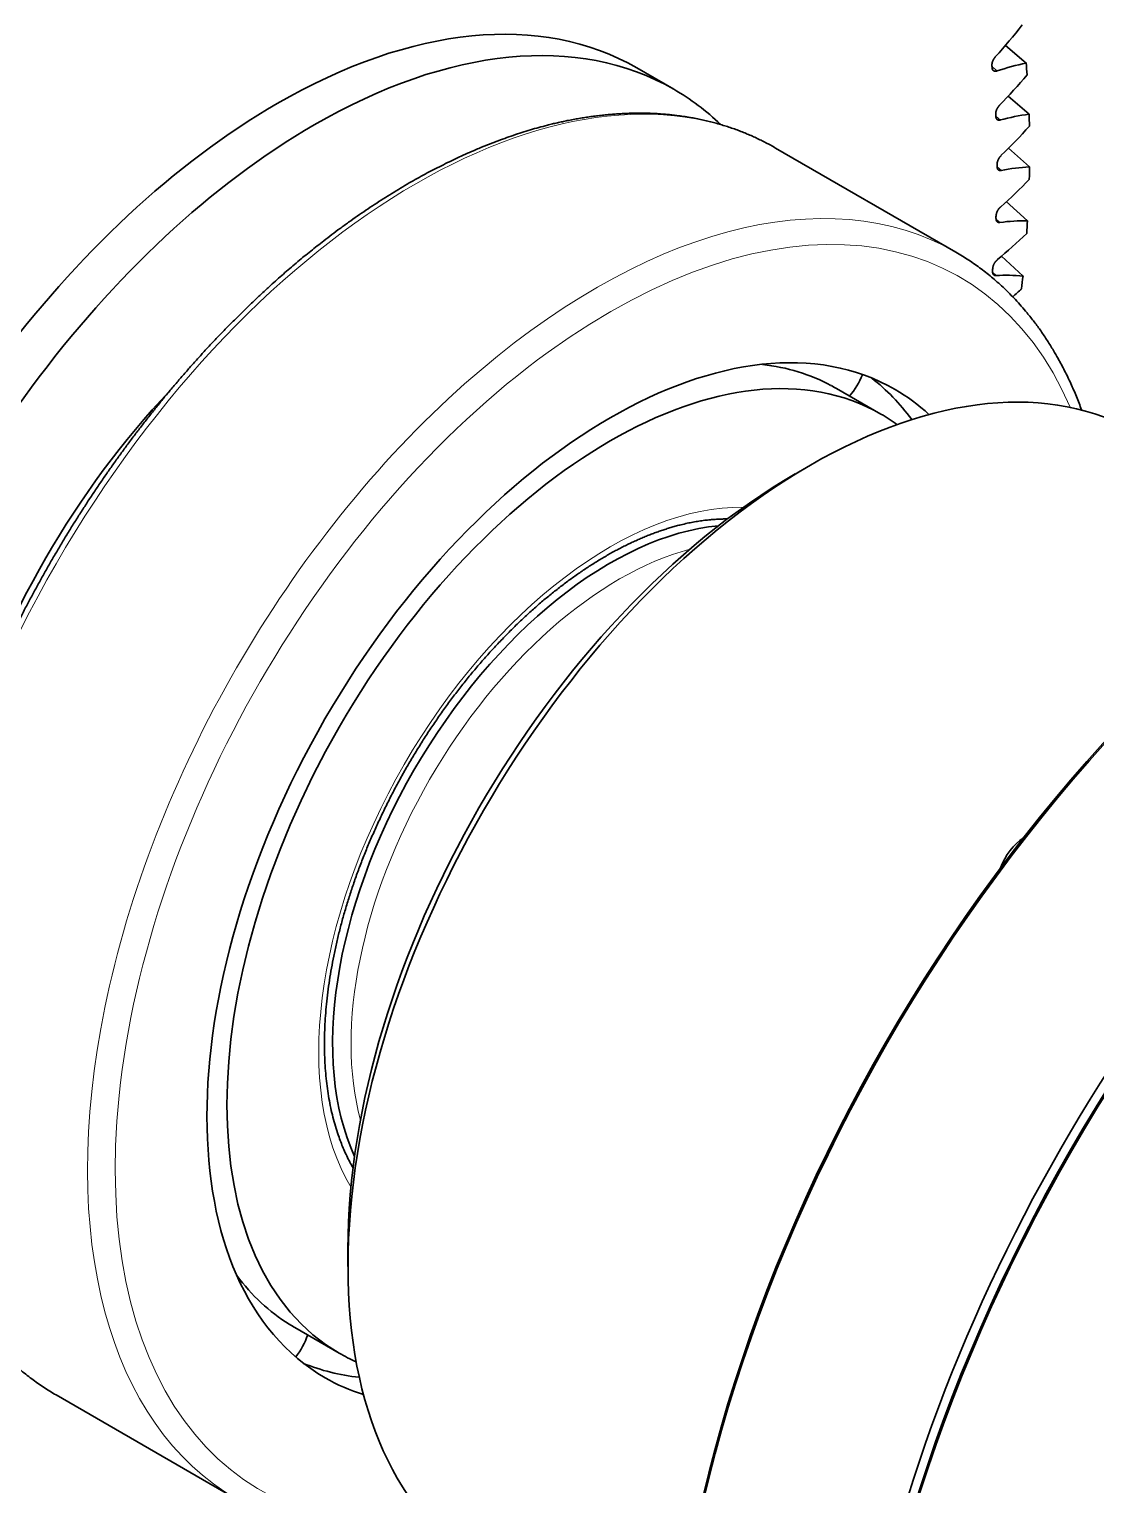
# Model space of a CAD drawing. Extents: x 228 to 1870, y -35 to 994.
# Drawn here: x 901.8 to 983.3, y 823.6 to 934.8 of the extents above; entities that cross this region are included whole.
import ezdxf

# ---------------------------------------------------------------- set-up
doc = ezdxf.new("R2010")
doc.units = 0
doc.layers.get('0').update_dxf_attribs({"lineweight": 13})

# ---------------------------------------------------------------- blocks, each defined once
blk = doc.blocks.new('BLOCK15')
at = {"color": 7, "lineweight": 35}
for p, q in [((133.46, 4.44), (135.05, 3.09)), ((108.11, 1.09), (105.28, 2.72)), ((132.43, 2.88), (132.44, 2.8)), ((132.44, 2.8), (132.44, 2.73)), ((133.68, 0.57), (135.28, -0.81)), ((132.72, -0.83), (132.72, -0.9)), ((132.72, -0.9), (132.73, -0.98)), ((115.89, -3.4), (129.68, -11.36)), ((133.7, -3.41), (135.31, -4.83)), ((132.82, -4.65), (132.82, -4.73)), ((132.82, -4.73), (132.82, -4.81)), ((133.53, -7.49), (135.15, -8.96)), ((132.75, -8.57), (132.74, -8.66)), ((132.74, -8.66), (132.74, -8.74)), ((133.17, -11.66), (134.81, -13.18)), ((132.48, -12.68), (132.47, -12.76)), ((132.49, -12.6), (132.48, -12.68)), ((120.55, -21.78), (123.94, -23.74)), ((117.38, -28.31), (118.56, -27.62)), ((83.2, -87.5), (83.2, -88.86)), ((79.14, -93.51), (82.53, -95.47)), ((60.89, -98.66), (74.68, -106.62))]:
    blk.add_line(p, q, dxfattribs=at)
at = {"color": 7, "lineweight": 13}
for p, q in [((132.44, 2.8), (132.82, 2.49)), ((132.72, -0.96), (133.08, -1.26)), ((132.82, -4.83), (133.15, -5.12)), ((132.74, -8.81), (133.04, -9.08)), ((132.48, -12.89), (132.75, -13.14))]:
    blk.add_line(p, q, dxfattribs=at)
at = {"color": 7, "lineweight": 35}
for centre, radius, start, end in [((95.68, 36.93), 49.83, 317.9913, 321.6405), ((132.76, 2.74), 0.317, 182.5543, 226.4757), ((138.98, -15.89), 19.38, 101.6815, 108.5288), ((98.41, 33.26), 48.09, 316.0219, 319.7589), ((137.66, -18.31), 17.66, 97.7701, 105.0578), ((101.1, 29.23), 46.13, 313.994, 317.8357), ((136.32, -20.91), 16.11, 93.6124, 101.3608), ((103.71, 24.86), 44.01, 311.8978, 315.8624), ((106.18, 20.18), 41.74, 309.7227, 313.8298), ((134.95, -23.7), 14.74, 89.2053, 97.4245), ((132.73, -12.88), 0.26, 230.5127, 275.2045), ((133.52, -26.69), 13.57, 84.5538, 93.2399), ((104.98, 19.31), 44.77, 310.4395, 311.5975), ((116.71, -18.31), 6.3, 320.0801, 337.5423), ((111.61, -37.33), 17.94, 60.079, 61.6535), ((88.14, -77.97), 17.96, 238.3475, 239.92), ((74.21, -91.92), 6.3, 322.4572, 339.9201)]:
    blk.add_arc(centre, radius, start, end, dxfattribs=at)
for centre, major_axis, start_param, end_param in [((77.78, -44.91), (27.5, 47.63), 0.00004, 0.785398), ((80.61, -46.54), (27.5, 47.63), 0.00004, 0.785398), ((70.71, -40.82), (45.68, 79.13), 5.576065, 5.588621), ((80.61, -46.54), (27.5, 47.63), 6.142552, 6.283225), ((77.78, -44.91), (27.5, 47.63), 0.785398, 3.141633), ((70.71, -40.82), (45.68, 79.13), 5.5219, 5.534456), ((80.61, -46.54), (27.5, 47.63), 0.785398, 3.141633), ((70.71, -40.82), (45.68, 79.13), 5.467734, 5.480291), ((70.71, -40.82), (45.68, 79.13), 5.413569, 5.426125), ((70.71, -40.82), (45.68, 79.13), 5.359403, 5.37196), ((103.24, -59.6), (-21.79, -37.75), 3.141633, 6.283225), ((103.24, -59.6), (-20.71, -35.87), 3.141633, 6.283225), ((99.81, -57.63), (-20.71, -35.87), 3.160474, 3.386404), ((99.81, -57.63), (-21.79, -37.75), 2.892596, 3.062909), ((80.61, -46.54), (20.5, 35.51), 1.1765, 1.965092), ((118.56, -68.45), (-25, -43.3), 3.141633, 3.926991), ((103.24, -59.6), (-21.79, -37.75), 3.014495, 3.141633), ((103.24, -59.6), (-20.71, -35.87), 3.080852, 3.141633), ((118.56, -68.45), (-25, -43.3), 3.926991, 5.497787), ((117.38, -67.77), (24.17, 41.86), 0.785398, 2.356194), ((192.33, -111.04), (-39.75, -68.85), 2.356194, 7.068583), ((164.4, -94.92), (-40, -69.28), 3.926991, 5.497787), ((164.05, -94.71), (39.75, 68.85), 0.785398, 2.356194), ((103.24, -59.6), (-15, -25.98), 3.525808, 5.89897), ((177.84, -102.67), (40, 69.28), 0.785398, 3.141633), ((178.54, -103.08), (-40, -69.28), 3.926991, 5.497787), ((178.19, -102.88), (39.75, 68.85), 0.785398, 2.356194), ((191.98, -110.84), (40, 69.28), 0.785398, 3.141633), ((134.96, -58.49), (1.5, 2.6), 0.840655, 1.859631), ((118.56, -68.45), (-25, -43.3), 5.497787, 6.283225), ((99.81, -57.63), (-20.71, -35.87), 6.038374, 6.264304), ((103.24, -59.6), (-20.71, -35.87), 0.00004, 0.060741), ((99.81, -57.63), (-21.79, -37.75), 0.078683, 0.248996), ((103.24, -59.6), (-21.79, -37.75), 0.00004, 0.127098)]:
    blk.add_ellipse(centre, major_axis=major_axis, ratio=0.57735, start_param=start_param, end_param=end_param, dxfattribs=at)
at = {"color": 7, "lineweight": 13}
for centre, major_axis, start_param, end_param in [((88.39, -51.03), (-27.5, -47.63), 3.141633, 6.283225), ((102.18, -58.99), (27.5, 47.63), 0, 3.141633), ((103.24, -59.6), (-26.75, -46.33), 2.733504, 6.691274), ((103.24, -59.6), (15.75, 27.28), 0.310162, 2.831431), ((103.94, -60.01), (-14.5, -25.11), 3.660662, 5.764116)]:
    blk.add_ellipse(centre, major_axis=major_axis, ratio=0.57735, start_param=start_param, end_param=end_param, dxfattribs=at)
at = {"color": 7, "lineweight": 35}
for points, degree, knots in [([(132.7, 3.58), (132.66, 3.53), (132.62, 3.47), (132.58, 3.42), (132.51, 3.31), (132.47, 3.19), (132.45, 3.13), (132.43, 3.04), (132.43, 2.96), (132.43, 2.93), (132.43, 2.9), (132.43, 2.88)], 5, [0, 0, 0, 0, 0, 0, 0.531407, 0.531407, 0.531407, 1.052069, 1.052069, 1.052069, 1.315352, 1.315352, 1.315352, 1.315352, 1.315352, 1.315352]), ([(132.54, 2.51), (132.57, 2.49), (132.6, 2.48), (132.63, 2.47), (132.68, 2.46), (132.74, 2.47), (132.77, 2.47), (132.79, 2.48), (132.82, 2.49)], 5, [0.5914529, 0.5914529, 0.5914529, 0.5914529, 0.5914529, 0.5914529, 1.0464555, 1.0464555, 1.0464555, 1.3163465, 1.3163465, 1.3163465, 1.3163465, 1.3163465, 1.3163465]), ([(87.89, -6.07), (88.09, -5.96), (88.5, -5.73), (89.11, -5.39), (89.72, -5.06), (90.34, -4.75), (90.95, -4.44), (91.56, -4.15), (92.17, -3.87), (92.72, -3.63), (93.28, -3.39), (93.86, -3.16), (94.52, -2.9), (95.18, -2.66), (95.83, -2.43), (96.49, -2.21), (97.14, -2.01), (97.79, -1.83), (98.35, -1.68), (98.83, -1.56), (99.21, -1.47), (99.59, -1.39), (99.99, -1.3), (100.42, -1.22), (100.87, -1.14), (101.32, -1.07), (101.76, -1), (102.2, -0.94), (102.65, -0.89), (103.09, -0.85), (103.52, -0.81), (103.95, -0.78), (104.37, -0.76), (104.79, -0.74), (105.21, -0.74), (105.61, -0.74), (106.01, -0.74), (106.41, -0.75), (106.8, -0.77), (107.19, -0.8), (107.58, -0.83), (107.97, -0.87), (108.39, -0.92), (108.86, -0.98), (109.35, -1.06), (109.81, -1.14), (110.26, -1.24), (110.7, -1.34), (111.14, -1.45), (111.57, -1.57), (112, -1.7), (112.42, -1.83), (112.84, -1.98), (113.24, -2.13), (113.63, -2.29), (114.02, -2.45), (114.4, -2.62), (114.78, -2.81), (115.15, -2.99), (115.52, -3.19), (115.77, -3.33), (115.89, -3.4)], 3, [0, 0, 0, 0, 0.704931, 1.40458, 2.098918, 2.787918, 3.471565, 4.149841, 4.822736, 5.490247, 5.940258, 6.654366, 7.362169, 8.063675, 8.758912, 9.447923, 10.130749, 10.807446, 11.478046, 11.872628, 12.265018, 12.655435, 13.043694, 13.502393, 13.958107, 14.411191, 14.861364, 15.308988, 15.753785, 16.196113, 16.635709, 17.061499, 17.484795, 17.905953, 18.324722, 18.724589, 19.122361, 19.518377, 19.912406, 20.304783, 20.695289, 21.084237, 21.471437, 21.984758, 22.495253, 22.95159, 23.4059, 23.858623, 24.309571, 24.759154, 25.207224, 25.654156, 26.099846, 26.521937, 26.943156, 27.363625, 27.783467, 28.203001, 28.622158, 29.041062, 29.45984, 29.45984, 29.45984, 29.45984]), ([(133.02, -0.13), (132.97, -0.18), (132.93, -0.23), (132.89, -0.28), (132.82, -0.39), (132.77, -0.51), (132.75, -0.57), (132.73, -0.66), (132.72, -0.74), (132.72, -0.77), (132.72, -0.8), (132.72, -0.83)], 5, [0, 0, 0, 0, 0, 0, 0.531407, 0.531407, 0.531407, 1.052069, 1.052069, 1.052069, 1.315353, 1.315353, 1.315353, 1.315353, 1.315353, 1.315353]), ([(132.73, -0.98), (132.73, -1.03), (132.74, -1.08), (132.75, -1.12), (132.78, -1.17), (132.81, -1.2), (132.81, -1.21), (132.82, -1.22), (132.82, -1.22)], 5, [0, 0, 0, 0, 0, 0, 0.525209, 0.525209, 0.525209, 0.6388251, 0.6388251, 0.6388251, 0.6388251, 0.6388251, 0.6388251]), ([(132.82, -1.22), (132.85, -1.24), (132.87, -1.25), (132.9, -1.26), (132.95, -1.27), (133, -1.27), (133.03, -1.27), (133.05, -1.26), (133.08, -1.26)], 5, [0.6388251, 0.6388251, 0.6388251, 0.6388251, 0.6388251, 0.6388251, 1.0464555, 1.0464555, 1.0464555, 1.3163465, 1.3163465, 1.3163465, 1.3163465, 1.3163465, 1.3163465]), ([(133.15, -3.96), (133.1, -4), (133.06, -4.05), (133.02, -4.11), (132.94, -4.21), (132.89, -4.33), (132.87, -4.39), (132.84, -4.48), (132.83, -4.56), (132.82, -4.59), (132.82, -4.62), (132.82, -4.65)], 5, [0, 0, 0, 0, 0, 0, 0.531407, 0.531407, 0.531407, 1.052069, 1.052069, 1.052069, 1.315352, 1.315352, 1.315352, 1.315352, 1.315352, 1.315352]), ([(132.82, -4.81), (132.82, -4.86), (132.83, -4.91), (132.84, -4.96), (132.87, -5.01), (132.9, -5.05), (132.9, -5.06), (132.91, -5.06), (132.92, -5.07)], 5, [0, 0, 0, 0, 0, 0, 0.525209, 0.525209, 0.525209, 0.6857295, 0.6857295, 0.6857295, 0.6857295, 0.6857295, 0.6857295]), ([(132.92, -5.07), (132.94, -5.09), (132.96, -5.1), (132.99, -5.11), (133.03, -5.12), (133.08, -5.13), (133.1, -5.12), (133.13, -5.12), (133.15, -5.12)], 5, [0.6857295, 0.6857295, 0.6857295, 0.6857295, 0.6857295, 0.6857295, 1.0464555, 1.0464555, 1.0464555, 1.3163465, 1.3163465, 1.3163465, 1.3163465, 1.3163465, 1.3163465]), ([(87.89, -6.07), (87.67, -6.2), (87.22, -6.46), (86.56, -6.87), (85.89, -7.28), (85.23, -7.71), (84.57, -8.15), (83.91, -8.6), (83.25, -9.07), (82.6, -9.54), (81.97, -10.01), (81.22, -10.59), (80.35, -11.27), (79.36, -12.08), (78.38, -12.92), (77.52, -13.68), (76.78, -14.36), (76.15, -14.95), (75.52, -15.55), (74.9, -16.16), (74.28, -16.78), (73.66, -17.41), (73.05, -18.04), (72.44, -18.69), (71.84, -19.35), (71.24, -20.02), (70.65, -20.69), (70.06, -21.38), (69.47, -22.07), (68.9, -22.77), (68.33, -23.48), (67.76, -24.2), (67.2, -24.92), (66.64, -25.65), (66.1, -26.39), (65.55, -27.14), (65.02, -27.89), (64.49, -28.65), (63.97, -29.42), (63.45, -30.19), (62.95, -30.97), (62.45, -31.75), (61.95, -32.54), (61.47, -33.34), (60.99, -34.14), (60.52, -34.94), (60.06, -35.75), (59.61, -36.56), (59.16, -37.38), (58.72, -38.2), (58.29, -39.03), (57.87, -39.86), (57.46, -40.69), (57.06, -41.52), (56.67, -42.36), (56.28, -43.2), (55.91, -44.04), (55.54, -44.89), (55.18, -45.73), (54.84, -46.58), (54.5, -47.43), (54.17, -48.28), (53.85, -49.13), (53.54, -49.98), (53.24, -50.83), (52.96, -51.69), (52.68, -52.54), (52.41, -53.39), (52.15, -54.24), (51.9, -55.09), (51.67, -55.94), (51.44, -56.78), (51.22, -57.63), (51.02, -58.47), (50.82, -59.31), (50.64, -60.15), (50.47, -60.99), (50.31, -61.82), (50.15, -62.65), (50.01, -63.49), (49.88, -64.34), (49.74, -65.31), (49.6, -66.4), (49.47, -67.59), (49.37, -68.78), (49.3, -69.83), (49.25, -70.74), (49.23, -71.53), (49.21, -72.3), (49.2, -73.07), (49.21, -73.84), (49.23, -74.6), (49.25, -75.35), (49.29, -76.05), (49.34, -76.72), (49.39, -77.33), (49.45, -77.95), (49.52, -78.63), (49.61, -79.37), (49.73, -80.19), (49.87, -80.99), (50, -81.7), (50.13, -82.32), (50.25, -82.85), (50.38, -83.38), (50.51, -83.9), (50.65, -84.41), (50.8, -84.92), (50.96, -85.43), (51.12, -85.93), (51.29, -86.42), (51.47, -86.92), (51.66, -87.42), (51.87, -87.92), (52.08, -88.41), (52.29, -88.89), (52.52, -89.37), (52.75, -89.84), (52.99, -90.3), (53.28, -90.82), (53.64, -91.44), (54.08, -92.14), (54.57, -92.85), (55.07, -93.53), (55.56, -94.14), (56.02, -94.68), (56.45, -95.14), (56.87, -95.57), (57.28, -95.97), (57.7, -96.36), (58.14, -96.73), (58.57, -97.09), (59.02, -97.43), (59.47, -97.76), (59.93, -98.08), (60.4, -98.38), (60.73, -98.57), (60.89, -98.66)], 3, [0, 0, 0, 0, 0.770653, 1.547432, 2.330283, 3.119144, 3.913946, 4.71462, 5.521086, 6.333246, 7.113923, 7.89962, 9.162872, 10.438364, 11.725719, 13.024548, 13.883535, 14.747229, 15.615363, 16.487933, 17.364674, 18.245569, 19.130364, 20.01902, 20.91128, 21.8071, 22.706237, 23.608622, 24.514018, 25.422341, 26.33336, 27.246978, 28.162974, 29.081237, 30.001546, 30.923782, 31.847733, 32.773267, 33.700177, 34.628323, 35.557507, 36.487575, 37.418335, 38.349626, 39.281263, 40.213078, 41.144893, 42.076531, 43.007822, 43.938581, 44.868648, 45.797831, 46.725978, 47.652889, 48.578424, 49.502378, 50.424612, 51.34492, 52.263181, 53.179176, 54.092795, 55.003815, 55.912137, 56.817533, 57.719919, 58.619057, 59.51488, 60.407144, 61.295796, 62.180586, 63.061473, 63.938206, 64.810785, 65.678928, 66.542634, 67.401634, 68.255956, 69.105316, 69.949759, 70.788998, 71.6583, 72.521819, 73.736684, 74.939369, 76.129562, 77.30702, 78.095866, 78.878724, 79.655512, 80.426172, 81.190658, 81.948923, 82.700933, 83.446628, 84.070394, 84.689522, 85.30421, 85.914415, 86.744722, 87.56658, 88.379998, 89.185037, 89.734226, 90.279505, 90.820971, 91.358388, 91.892148, 92.421922, 92.948125, 93.47042, 94.001007, 94.527847, 95.068863, 95.605997, 96.139291, 96.668823, 97.194682, 97.716951, 98.235728, 98.751111, 99.514866, 100.37862, 101.233872, 102.081197, 102.921237, 103.573896, 104.22287, 104.802126, 105.378698, 105.953301, 106.525791, 107.086865, 107.646469, 108.205091, 108.762822, 109.325035, 109.886944, 109.886944, 109.886944, 109.886944]), ([(132.74, -8.74), (132.74, -8.79), (132.74, -8.84), (132.75, -8.89), (132.77, -8.95), (132.8, -9), (132.81, -9.01), (132.82, -9.02), (132.83, -9.03)], 5, [0, 0, 0, 0, 0, 0, 0.5252089, 0.5252089, 0.5252089, 0.7325625, 0.7325625, 0.7325625, 0.7325625, 0.7325625, 0.7325625]), ([(133.09, -7.89), (133.05, -7.94), (133, -7.98), (132.96, -8.03), (132.88, -8.14), (132.83, -8.25), (132.8, -8.31), (132.77, -8.4), (132.76, -8.49), (132.75, -8.52), (132.75, -8.55), (132.75, -8.57)], 5, [0, 0, 0, 0, 0, 0, 0.531407, 0.531407, 0.531407, 1.052069, 1.052069, 1.052069, 1.315352, 1.315352, 1.315352, 1.315352, 1.315352, 1.315352]), ([(132.83, -9.03), (132.85, -9.04), (132.87, -9.06), (132.89, -9.07), (132.93, -9.08), (132.97, -9.09), (133, -9.09), (133.02, -9.09), (133.04, -9.08)], 5, [0.7325625, 0.7325625, 0.7325625, 0.7325625, 0.7325625, 0.7325625, 1.0464555, 1.0464555, 1.0464555, 1.3163465, 1.3163465, 1.3163465, 1.3163465, 1.3163465, 1.3163465]), ([(139.28, -23.41), (139.22, -23.24), (139.09, -22.9), (138.89, -22.39), (138.68, -21.88), (138.46, -21.39), (138.23, -20.9), (137.99, -20.42), (137.75, -19.95), (137.46, -19.43), (137.11, -18.82), (136.67, -18.12), (136.19, -17.39), (135.67, -16.68), (135.16, -16.05), (134.68, -15.48), (134.24, -15), (133.81, -14.55), (133.39, -14.13), (132.95, -13.73), (132.51, -13.35), (132.06, -12.98), (131.6, -12.63), (131.14, -12.29), (130.66, -11.97), (130.18, -11.65), (129.84, -11.46), (129.68, -11.36)], 3, [0, 0, 0, 0, 0.546506, 1.096961, 1.642564, 2.184476, 2.722787, 3.257588, 3.788973, 4.317042, 5.039205, 5.90926, 6.790506, 7.661024, 8.544107, 9.222432, 9.896162, 10.49392, 11.087101, 11.678416, 12.268285, 12.846024, 13.422197, 13.997452, 14.571815, 15.150746, 15.729496, 15.729496, 15.729496, 15.729496]), ([(132.86, -11.92), (132.81, -11.97), (132.76, -12.01), (132.72, -12.06), (132.64, -12.16), (132.58, -12.27), (132.55, -12.33), (132.52, -12.42), (132.5, -12.51), (132.5, -12.54), (132.49, -12.57), (132.49, -12.6)], 5, [0, 0, 0, 0, 0, 0, 0.531407, 0.531407, 0.531407, 1.052069, 1.052069, 1.052069, 1.315353, 1.315353, 1.315353, 1.315353, 1.315353, 1.315353]), ([(132.47, -12.76), (132.47, -12.82), (132.47, -12.87), (132.48, -12.92), (132.5, -12.99), (132.53, -13.04), (132.54, -13.06), (132.55, -13.07), (132.56, -13.08)], 5, [0, 0, 0, 0, 0, 0, 0.525209, 0.525209, 0.525209, 0.7796762, 0.7796762, 0.7796762, 0.7796762, 0.7796762, 0.7796762]), ([(112.22, -31.74), (112.12, -31.74), (111.91, -31.74), (111.6, -31.75), (111.26, -31.77), (110.89, -31.8), (110.47, -31.84), (110.03, -31.9), (109.58, -31.98), (109.13, -32.07), (108.7, -32.17), (108.31, -32.27), (107.96, -32.37), (107.61, -32.48), (107.26, -32.59), (106.9, -32.71), (106.55, -32.84), (106.19, -32.98), (105.84, -33.12), (105.48, -33.28), (105.11, -33.44), (104.75, -33.61), (104.39, -33.78), (104.02, -33.97), (103.66, -34.16), (103.29, -34.36), (103.05, -34.5), (102.93, -34.57)], 3, [0, 0, 0, 0, 0.309218, 0.622199, 0.939051, 1.316196, 1.753448, 2.195154, 2.648689, 3.109462, 3.595321, 3.965161, 4.324389, 4.68814, 5.056427, 5.429261, 5.806647, 6.188583, 6.57507, 6.965993, 7.36142, 7.761343, 8.165733, 8.574561, 8.987793, 9.405385, 9.82731, 9.82731, 9.82731, 9.82731]), ([(83.59, -81.32), (83.51, -81.17), (83.34, -80.87), (83.1, -80.4), (82.89, -79.93), (82.69, -79.45), (82.49, -78.91), (82.28, -78.3), (82.09, -77.62), (81.92, -76.92), (81.77, -76.19), (81.65, -75.45), (81.55, -74.68), (81.48, -73.89), (81.43, -73.09), (81.4, -72.26), (81.4, -71.42), (81.43, -70.56), (81.48, -69.68), (81.56, -68.8), (81.66, -67.9), (81.78, -66.98), (81.94, -66.06), (82.11, -65.13), (82.32, -64.19), (82.54, -63.24), (82.79, -62.29), (83.07, -61.33), (83.37, -60.37), (83.69, -59.41), (84.04, -58.45), (84.41, -57.48), (84.8, -56.52), (85.22, -55.57), (85.65, -54.62), (86.11, -53.67), (86.58, -52.73), (87.08, -51.8), (87.59, -50.87), (88.13, -49.96), (88.68, -49.06), (89.24, -48.17), (89.83, -47.3), (90.43, -46.43), (91.04, -45.59), (91.67, -44.76), (92.31, -43.95), (92.97, -43.16), (93.63, -42.39), (94.31, -41.64), (95, -40.91), (95.69, -40.21), (96.39, -39.52), (97.1, -38.87), (97.82, -38.23), (98.54, -37.63), (99.27, -37.05), (100, -36.49), (100.73, -35.97), (101.46, -35.47), (102.19, -35.01), (102.68, -34.71), (102.93, -34.57)], 3, [0, 0, 0, 0, 0.511383, 1.033188, 1.574217, 2.072801, 2.584399, 3.298552, 4.000346, 4.719928, 5.457376, 6.212608, 6.985827, 7.776887, 8.585543, 9.411461, 10.254486, 11.114213, 11.990175, 12.881865, 13.78884, 14.710526, 15.64629, 16.595483, 17.557472, 18.53155, 19.516966, 20.512957, 21.518766, 22.533587, 23.556584, 24.586916, 25.623741, 26.666187, 27.713366, 28.76439, 29.818364, 30.874385, 31.93154, 32.988924, 34.045621, 35.10072, 36.153324, 37.202524, 38.247422, 39.287133, 40.320799, 41.347541, 42.366508, 43.376866, 44.377836, 45.368594, 46.348366, 47.316408, 48.272051, 49.214559, 50.143271, 51.057569, 51.956941, 52.840773, 53.708568, 54.559845, 54.559845, 54.559845, 54.559845])]:
    blk.add_open_spline(points, degree=degree, knots=knots, dxfattribs=at)

msp = doc.modelspace()

# ---------------------------------------------------------------- block references
at = {"lineweight": 0}
msp.add_blockref('BLOCK15', (842.939131, 929.100094), dxfattribs=at)

doc.saveas('drawing.dxf')
